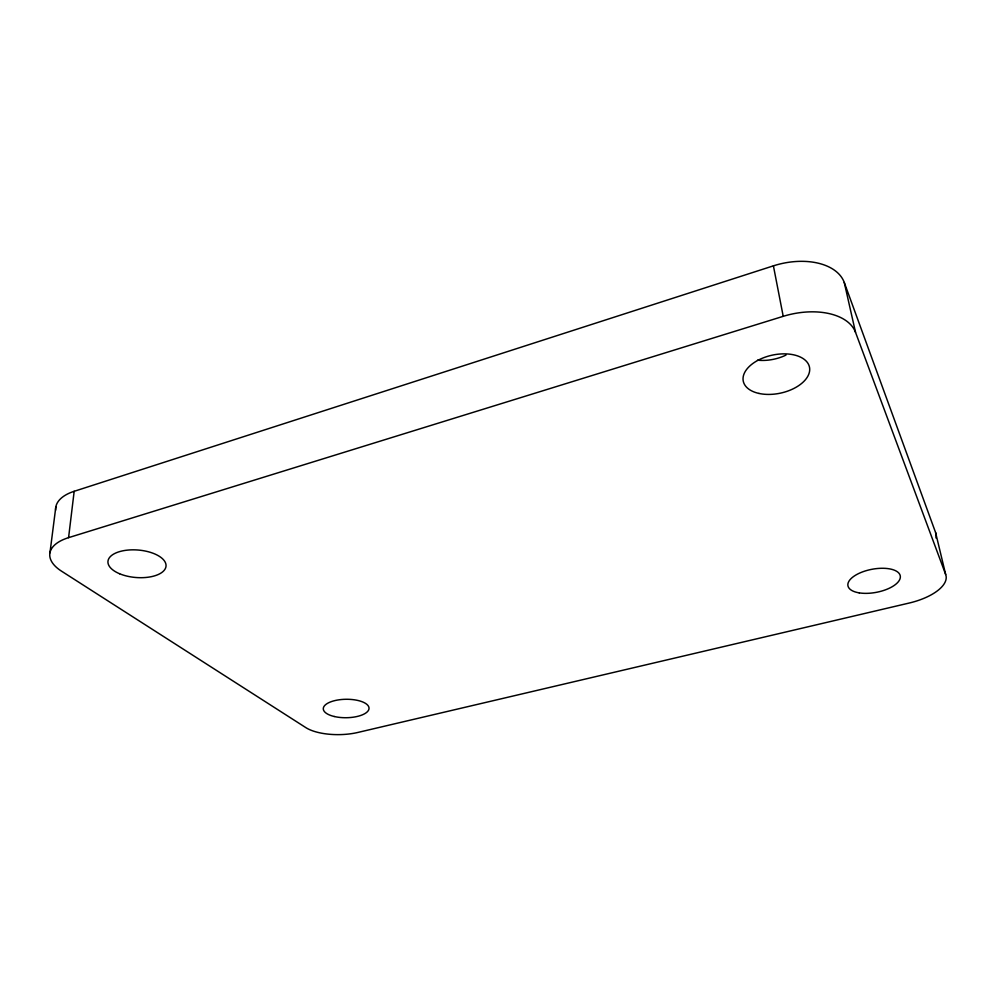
<?xml version="1.0" encoding="UTF-8"?>
<svg xmlns="http://www.w3.org/2000/svg" width="996" height="996" viewBox="0 0 996 996"><rect width="100%" height="100%" fill="white"/><g stroke="black" fill="none" stroke-linecap="round" stroke-linejoin="round"><path stroke-width="1.49" d="M68.575 537.653L74.177 491.302L773.406 265.845A58.378 35.769 -13.9 0 1 844.272 282.491L935.593 532.561L945.665 574.468A45.48 19.721 -11 0 1 909.049 603.078L357.838 732.458A38.607 15.314 -0.6 0 1 305.784 727.59L61.491 571.144A50.746 23.879 5.3 0 1 68.575 537.653L783.217 316.33A59.685 34.848 -13.1 0 1 855.527 332.328L945.665 574.468M49.962 552.805L55.826 506.889M844.272 282.491L855.527 332.328M773.406 265.845L783.217 316.33M785.993 355.086A33.329 19.82 -12.6 0 1 757.533 360.179M935.593 532.561A44.708 20.48 -11.6 0 1 935.941 537.965M55.652 510.151A49.788 24.713 6 0 1 74.177 491.302M758.964 393.432A33.839 19.434 -12.1 0 0 809.698 369.952A33.839 19.434 -12.1 0 0 760.434 359.07A33.839 19.434 -12.1 0 0 758.964 393.432M334.195 716.485A22.871 9.225 -0.7 0 0 369.018 708.53A22.871 9.225 -0.7 0 0 335.266 700.499A22.871 9.225 -0.7 0 0 334.195 716.485M119.557 573.733A29.133 13.782 4.6 0 0 165.846 567.197A29.133 13.782 4.6 0 0 125.546 550.352A29.133 13.782 4.6 0 0 119.557 573.733M859.199 592.869A26.618 11.728 -10.7 0 0 900.272 577.829A26.618 11.728 -10.7 0 0 862.835 571.779A26.618 11.728 -10.7 0 0 859.199 592.869"/></g></svg>
